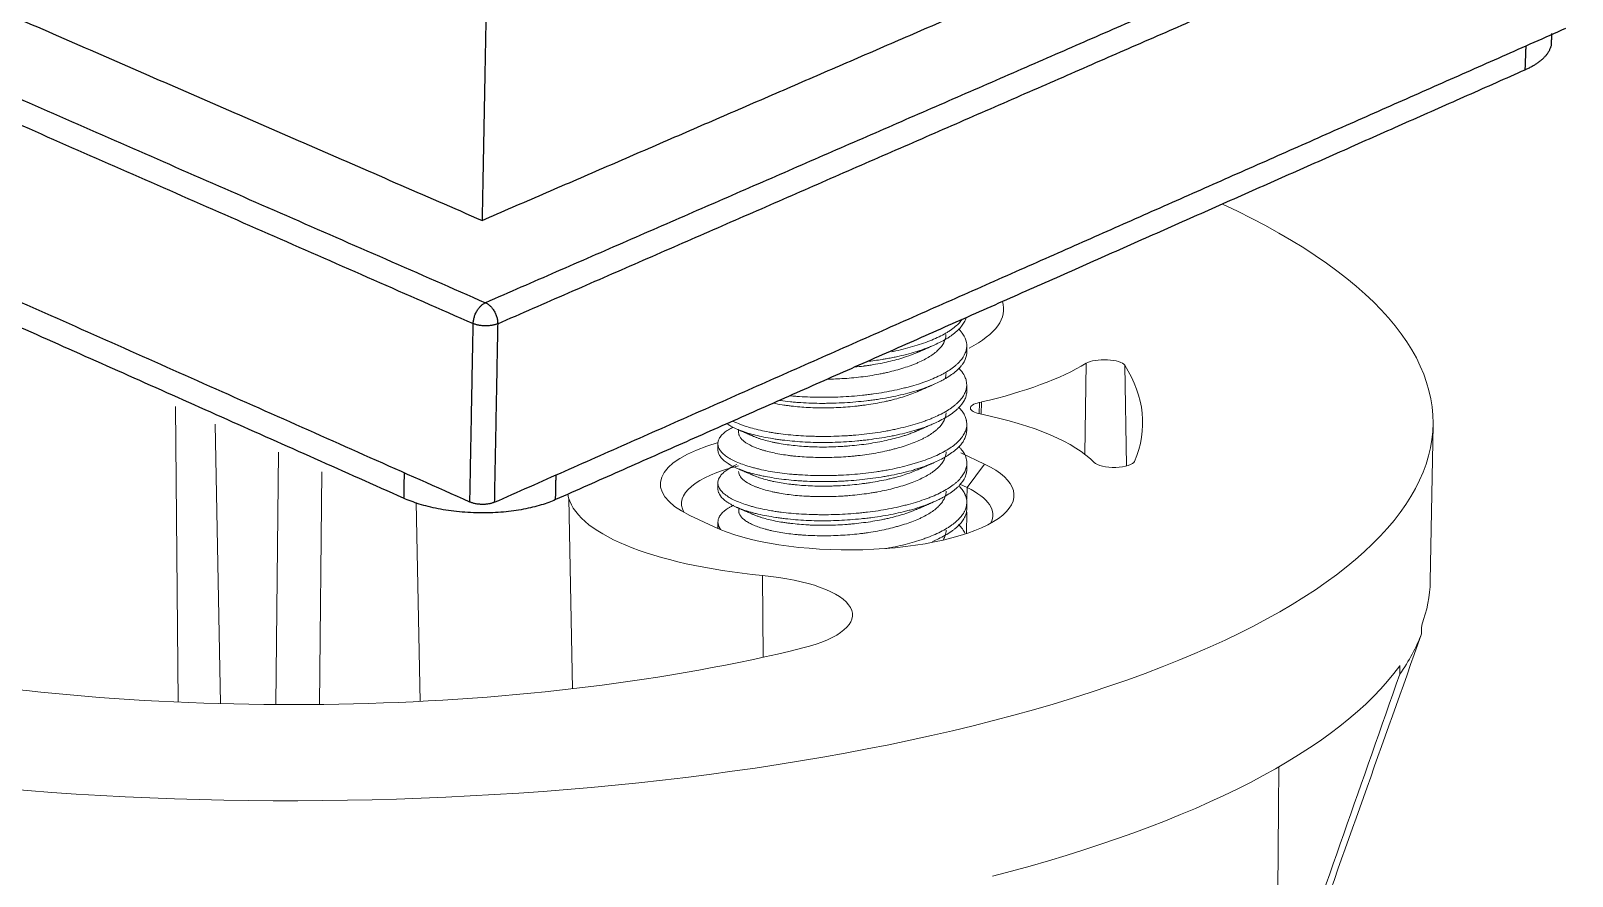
# Model space of a CAD drawing. Extents: x 10469 to 11055, y -15402 to -14985.
# Drawn here: x 10973.2 to 11010.36, y -15256.04 to -15235.66 of the extents above; entities that cross this region are included whole.
import ezdxf

# ---------------------------------------------------------------- set-up
doc = ezdxf.new("R2010")
doc.units = 0
doc.header["$MEASUREMENT"] = 0
doc.linetypes.add('HIDDEN2', pattern=[4.7625, 3.175, -1.5875])
doc.layers.get('0').update_dxf_attribs({"linetype": 'CONTINUOUS'})
doc.layers.add('1', color=4, linetype='HIDDEN2')

msp = doc.modelspace()

# ---------------------------------------------------------------- linework, layer by layer
at = {"lineweight": -3}
for points, weights, degree in [([(10985.16, -15182.681), (10984.61, -15212.004), (10984.079, -15240.236)], [610.096310461, 621.881229934, 633.666149407], 2), ([(10948.36, -15226.543), (10965.8, -15234.18), (10984.162, -15242.22)], [662.895511484, 646.269527274, 629.643543063], 2), ([(10952.698, -15226.58), (10968.036, -15233.255), (10984.079, -15240.236)], [662.81130101, 648.238725209, 633.666149407], 2), ([(10948.073, -15227.017), (10965.509, -15234.667), (10983.866, -15242.722)], [662.80028175, 646.174297539, 629.548313329], 2), ([(10984.079, -15240.236), (10995.458, -15235.312), (11006.481, -15230.541)], [633.666149407, 643.875642808, 654.085136209], 2), ([(11010.072, -15230.934), (10997.355, -15236.473), (10984.162, -15242.22)], [653.23157062, 641.437556842, 629.643543063], 2), ([(10983.785, -15247.025), (10965.482, -15238.883), (10948.095, -15231.148)], [631.375207032, 648.001191242, 664.627175452], 2), ([(10984.456, -15242.727), (10997.645, -15236.97), (11010.359, -15231.421)], [629.537447462, 641.33146124, 653.125475018], 2), ([(10982.189, -15246.933), (10965.837, -15239.644), (10950.219, -15232.683)], [633.812183911, 648.715954617, 663.619725324], 2), ([(10984.374, -15247.031), (10997.527, -15241.211), (11010.207, -15235.601)], [631.364341164, 643.158354943, 654.952368721], 2), ([(11009.862, -15235.728), (11009.858, -15235.822), (11009.855, -15235.916), (11009.852, -15236.009)], [656.290810142, 656.33194657, 656.373082999, 656.414219428], 3), ([(11009.24, -15236.029), (11009.23, -15236.32), (11009.219, -15236.61)], [654.875655111, 655.002920258, 655.130185405], 2), ([(10983.866, -15242.722), (10983.873, -15242.346), (10984.162, -15242.22)], [629.548313329, 445.045550229, 629.643543063], 2), ([(10984.162, -15242.22), (10984.463, -15242.352), (10984.456, -15242.727)], [629.643543063, 445.0378669, 629.537447462], 2), ([(10983.785, -15247.025), (10983.826, -15244.876), (10983.866, -15242.722)], [631.375207032, 630.461760181, 629.548313329], 2), ([(10984.456, -15242.727), (10984.166, -15242.853), (10983.866, -15242.722)], [629.537447462, 444.970529309, 629.548313329], 2), ([(10984.456, -15242.727), (10984.415, -15244.882), (10984.374, -15247.031)], [629.537447462, 630.450894313, 631.364341164], 2), ([(10982.2, -15246.32), (10982.195, -15246.627), (10982.189, -15246.933)], [633.550270956, 633.681227434, 633.812183911], 2), ([(10985.852, -15246.967), (10985.858, -15246.669), (10985.864, -15246.371)], [633.744272239, 633.617007092, 633.489741945], 2), ([(10985.852, -15246.967), (10984.054, -15247.764), (10982.189, -15246.933)], [633.744272239, 447.001942427, 633.812183911], 2), ([(10984.374, -15247.031), (10984.085, -15247.158), (10983.785, -15247.025)], [631.364341164, 446.262338235, 631.375207032], 2), ([(10983.995, -15247.273), (10983.995, -15247.277), (10983.995, -15247.281)], [586.135314424, 586.136750965, 586.138187507], 2)]:
    msp.add_rational_spline(points, weights, degree=degree, dxfattribs=at)
for points, weights in [([(11009.852, -15236.009), (11009.778, -15236.362), (11009.219, -15236.61)], [656.414219428, 622.013190559, 655.130185405]), ([(11009.219, -15236.61), (10997.73, -15241.702), (10985.852, -15246.967)], [655.130185405, 644.437228822, 633.744272239])]:
    msp.add_rational_spline(points, weights, degree=2)
at = {"layer": '1', "color": 7, "linetype": 'Continuous', "lineweight": 18}
for p, q in [((10995.763, -15243.402), (10995.763, -15243.257)), ((10995.764, -15244.346), (10995.764, -15244.201)), ((10996.067, -15244.624), (10996.118, -15244.613)), ((10977.645, -15245.146), (10977.774, -15251.884)), ((10995.764, -15245.289), (10995.764, -15245.145)), ((11006.936, -15248.936), (11007.004, -15245.161)), ((10989.765, -15245.62), (10989.765, -15245.766)), ((10990.264, -15245.284), (10990.264, -15245.347)), ((10995.619, -15245.837), (10996.19, -15246.108)), ((10995.765, -15246.233), (10995.765, -15246.088)), ((10989.765, -15246.564), (10989.765, -15246.709)), ((10995.773, -15246.676), (10995.595, -15246.592)), ((10982.494, -15247.036), (10982.585, -15251.829)), ((10995.766, -15247.177), (10995.766, -15247.032)), ((10989.662, -15247.616), (10989.091, -15247.345)), ((10990.266, -15247.171), (10990.266, -15247.235)), ((10989.766, -15247.507), (10989.766, -15247.653))]:
    msp.add_line(p, q, dxfattribs=at)
at = {"layer": '1', "color": 1, "linetype": 'Continuous', "lineweight": 13}
for p, q in [((10998.609, -15245.871), (10998.643, -15243.68)), ((10999.617, -15246.155), (10999.571, -15243.725)), ((10976.689, -15244.72), (10976.751, -15251.848)), ((10996.064, -15244.895), (10996.067, -15244.624)), ((10996.115, -15244.906), (10996.118, -15244.613)), ((10979.168, -15245.825), (10979.107, -15251.907)), ((10980.22, -15246.294), (10980.164, -15251.904)), ((10996.19, -15246.108), (10995.773, -15246.676)), ((10995.769, -15246.96), (10995.773, -15246.676)), ((10986.258, -15251.525), (10986.17, -15246.937)), ((10995.757, -15247.785), (10995.764, -15247.268)), ((10990.852, -15250.767), (10990.841, -15248.795))]:
    msp.add_line(p, q, dxfattribs=at)
at = {"layer": '1', "color": 7, "linetype": 'Continuous', "lineweight": 18}
for centre, major_axis, ratio, start_param, end_param in [((10979.504, -15245.123), (-27.5, -0.018), 0.330963, 0.934474, 3.758749), ((10991.404, -15242.374), (-5.25, -0.003), 0.330963, 2.56939, 3.245072), ((10991.404, -15242.374), (8.25, 0.005), 0.330963, 5.320345, 5.782702), ((10999.082, -15243.759), (-0.5, 0), 0.330963, 3.347218, 5.782702), ((10979.504, -15245.123), (-20.5, -0.013), 0.330963, 3.003267, 3.347218), ((10996.352, -15244.76), (-0.5, 0), 0.330963, 5.320345, 7.294878), ((10992.64, -15246.726), (-6.5, -0.004), 0.330963, 3.448109, 4.153285), ((10992.355, -15246.591), (3.977, 0.003), 0.330963, 2.277614, 3.749548), ((10992.355, -15247.063), (-3.468, -0.002), 0.330963, 5.358976, 6.461675), ((10992.926, -15246.862), (3.977, 0.003), 0.330963, 3.749548, 6.891141), ((10999.314, -15246.023), (-0.5, 0), 0.330963, 0.306517, 3.003267), ((10992.926, -15247.334), (-3.468, -0.002), 0.330963, 2.963022, 3.749548), ((10992.64, -15246.726), (-6.5, -0.004), 0.330963, 0.048925, 1.290027), ((10990.01, -15249.749), (3, 0.002), 0.330963, 5.356092, 7.573212), ((10979.507, -15248.898), (27.43, 0.018), 0.330963, 6.160454, 6.277071), ((10979.507, -15249.106), (-27.426, -0.018), 0.330963, 2.909713, 3.018588), ((10979.504, -15245.123), (20.5, 0.013), 0.330963, 4.212731, 5.356092), ((10979.507, -15248.898), (27.43, 0.018), 0.330963, 5.375056, 6.051031), ((10976.469, -14866.947), (-6.185, 845.228), 0.031919, 4.230195, 4.237281)]:
    msp.add_ellipse(centre, major_axis=major_axis, ratio=ratio, start_param=start_param, end_param=end_param, dxfattribs=at)
for points, knots in [([(10995.745, -15242.582), (10995.741, -15242.597), (10995.736, -15242.613), (10995.73, -15242.628), (10995.725, -15242.64), (10995.72, -15242.652), (10995.706, -15242.681), (10995.697, -15242.698), (10995.648, -15242.781), (10995.593, -15242.846), (10995.487, -15242.94), (10995.449, -15242.971), (10995.384, -15243.018), (10995.362, -15243.033), (10995.316, -15243.063), (10995.292, -15243.078), (10995.169, -15243.151), (10995.058, -15243.206), (10994.904, -15243.272), (10994.872, -15243.285), (10994.807, -15243.31), (10994.774, -15243.323), (10994.672, -15243.359), (10994.602, -15243.382), (10994.386, -15243.448), (10994.233, -15243.487), (10994.031, -15243.531), (10993.99, -15243.539), (10993.928, -15243.551), (10993.907, -15243.555), (10993.866, -15243.563), (10993.811, -15243.573), (10993.757, -15243.582), (10993.723, -15243.587), (10993.605, -15243.607), (10993.485, -15243.623), (10993.363, -15243.638)], [0.0500122, 0.0500122, 0.0500122, 0.0500122, 0.0694016, 0.0694016, 0.0694016, 0.0845384, 0.0845384, 0.1060604, 0.1060604, 0.1921486, 0.1921486, 0.2351927, 0.2351927, 0.2567147, 0.2567147, 0.2782368, 0.2782368, 0.3643249, 0.3643249, 0.385847, 0.385847, 0.407369, 0.407369, 0.4504131, 0.4504131, 0.5365013, 0.5365013, 0.5580233, 0.5580233, 0.5687843, 0.5687843, 0.5795453, 0.5966484, 0.5966484, 0.5966484, 0.6565791, 0.6565791, 0.6565791, 0.6565791]), ([(10993.957, -15243.4), (10993.968, -15243.398), (10993.979, -15243.396), (10994.071, -15243.377), (10994.231, -15243.34), (10994.382, -15243.3), (10994.53, -15243.257), (10994.602, -15243.235), (10994.811, -15243.165), (10994.938, -15243.115), (10995.111, -15243.034), (10995.166, -15243.006), (10995.243, -15242.963), (10995.268, -15242.949), (10995.316, -15242.919), (10995.34, -15242.904), (10995.452, -15242.828), (10995.527, -15242.765), (10995.613, -15242.673), (10995.635, -15242.645), (10995.656, -15242.616)], [0.4547819, 0.4547819, 0.4547819, 0.4547819, 0.4619758, 0.4619758, 0.5166086, 0.5712415, 0.5712415, 0.6258744, 0.6258744, 0.7351401, 0.7351401, 0.789773, 0.789773, 0.8170894, 0.8170894, 0.8444059, 0.8444059, 0.9536716, 0.9536716, 1, 1, 1, 1]), ([(10991.503, -15244.462), (10991.526, -15244.465), (10991.549, -15244.467), (10991.573, -15244.469), (10991.605, -15244.472), (10991.638, -15244.474), (10991.838, -15244.489), (10992.009, -15244.496), (10992.229, -15244.499), (10992.273, -15244.499), (10992.362, -15244.499), (10992.407, -15244.498), (10992.542, -15244.496), (10992.631, -15244.494), (10992.899, -15244.482), (10993.077, -15244.469), (10993.298, -15244.446), (10993.343, -15244.441), (10993.409, -15244.433), (10993.431, -15244.43), (10993.475, -15244.424), (10993.584, -15244.409), (10993.691, -15244.393), (10993.943, -15244.349), (10994.105, -15244.314), (10994.28, -15244.27), (10994.3, -15244.265), (10994.338, -15244.255), (10994.358, -15244.25), (10994.415, -15244.234), (10994.452, -15244.224), (10994.562, -15244.191), (10994.633, -15244.169), (10994.837, -15244.099), (10994.963, -15244.048), (10995.092, -15243.987), (10995.106, -15243.98), (10995.134, -15243.966), (10995.175, -15243.945), (10995.215, -15243.923), (10995.29, -15243.88), (10995.384, -15243.821), (10995.465, -15243.759), (10995.519, -15243.711), (10995.546, -15243.687), (10995.57, -15243.663), (10995.585, -15243.646), (10995.593, -15243.638), (10995.659, -15243.564), (10995.701, -15243.497), (10995.742, -15243.396), (10995.752, -15243.363), (10995.76, -15243.312), (10995.762, -15243.295), (10995.763, -15243.269), (10995.763, -15243.261), (10995.763, -15243.243), (10995.763, -15243.235), (10995.757, -15243.158), (10995.736, -15243.091), (10995.681, -15242.991), (10995.659, -15242.958), (10995.626, -15242.916), (10995.62, -15242.908), (10995.605, -15242.891), (10995.598, -15242.883), (10995.581, -15242.865), (10995.572, -15242.855), (10995.562, -15242.845)], [0.2864081, 0.2864081, 0.2864081, 0.2864081, 0.2940832, 0.2940832, 0.2940832, 0.3047414, 0.3047414, 0.3586207, 0.3586207, 0.3720906, 0.3720906, 0.3855604, 0.3855604, 0.4125, 0.4125, 0.4663794, 0.4663794, 0.4798492, 0.4798492, 0.4865841, 0.4865841, 0.493319, 0.5202587, 0.5202587, 0.574138, 0.574138, 0.5808729, 0.5808729, 0.5876078, 0.5876078, 0.6010776, 0.6010776, 0.6280173, 0.6280173, 0.6818966, 0.6818966, 0.6886315, 0.6886315, 0.6953664, 0.7088362, 0.7088362, 0.7357759, 0.7627156, 0.7627156, 0.7761854, 0.7829203, 0.7829203, 0.7896552, 0.7896552, 0.8435345, 0.8435345, 0.8704742, 0.8704742, 0.883944, 0.883944, 0.8906789, 0.8906789, 0.8974138, 0.8974138, 0.9512931, 0.9512931, 0.9782328, 0.9782328, 0.9849677, 0.9849677, 0.9917026, 0.9917026, 1, 1, 1, 1]), ([(10992.405, -15244.062), (10992.454, -15244.062), (10992.502, -15244.061), (10992.551, -15244.059), (10992.619, -15244.057), (10992.687, -15244.054), (10992.831, -15244.046), (10992.907, -15244.041), (10993.136, -15244.02), (10993.285, -15244.002), (10993.503, -15243.968), (10993.575, -15243.956), (10993.682, -15243.935), (10993.717, -15243.928), (10993.787, -15243.913), (10993.822, -15243.906), (10993.994, -15243.866), (10994.123, -15243.83), (10994.306, -15243.772), (10994.38, -15243.747), (10994.45, -15243.72), (10994.478, -15243.709), (10994.492, -15243.704), (10994.534, -15243.687), (10994.56, -15243.676), (10994.69, -15243.619), (10994.783, -15243.571), (10994.906, -15243.494), (10994.945, -15243.468), (10994.989, -15243.434), (10994.997, -15243.427), (10995.014, -15243.413), (10995.039, -15243.393), (10995.062, -15243.372), (10995.134, -15243.302), (10995.178, -15243.245), (10995.217, -15243.171), (10995.224, -15243.157), (10995.236, -15243.127), (10995.242, -15243.112), (10995.255, -15243.068), (10995.26, -15243.038), (10995.263, -15243.002), (10995.263, -15242.995), (10995.263, -15242.988)], [0.3534636, 0.3534636, 0.3534636, 0.3534636, 0.3757391, 0.3757391, 0.3757391, 0.4066629, 0.4066629, 0.4410791, 0.4410791, 0.5099117, 0.5099117, 0.544328, 0.544328, 0.5615362, 0.5615362, 0.5787443, 0.5787443, 0.6475769, 0.6475769, 0.6819932, 0.6905973, 0.6905973, 0.6992013, 0.6992013, 0.7164095, 0.7164095, 0.7852421, 0.7852421, 0.8196584, 0.8196584, 0.8282624, 0.8282624, 0.8368665, 0.8540747, 0.8540747, 0.9229073, 0.9229073, 0.9401154, 0.9401154, 0.9573235, 0.9573235, 0.9917398, 0.9917398, 1, 1, 1, 1]), ([(10995.763, -15243.405), (10995.763, -15243.416), (10995.763, -15243.427), (10995.756, -15243.506), (10995.735, -15243.574), (10995.689, -15243.658), (10995.673, -15243.683), (10995.656, -15243.707), (10995.643, -15243.724), (10995.637, -15243.732), (10995.604, -15243.773), (10995.573, -15243.806), (10995.472, -15243.901), (10995.39, -15243.962), (10995.269, -15244.036), (10995.244, -15244.05), (10995.193, -15244.079), (10995.166, -15244.094), (10995.083, -15244.136), (10995.025, -15244.163), (10994.844, -15244.243), (10994.711, -15244.292), (10994.532, -15244.348), (10994.495, -15244.359), (10994.421, -15244.38), (10994.383, -15244.391), (10994.268, -15244.421), (10994.19, -15244.44), (10993.951, -15244.492), (10993.785, -15244.523), (10993.569, -15244.555), (10993.526, -15244.561), (10993.438, -15244.573), (10993.394, -15244.578), (10993.263, -15244.594), (10993.086, -15244.612), (10992.819, -15244.631), (10992.64, -15244.639), (10992.505, -15244.643), (10992.46, -15244.644), (10992.37, -15244.645), (10992.326, -15244.646), (10992.194, -15244.645), (10992.106, -15244.644), (10991.934, -15244.638), (10991.848, -15244.634), (10991.722, -15244.625), (10991.68, -15244.622), (10991.596, -15244.615), (10991.555, -15244.612), (10991.429, -15244.599), (10991.348, -15244.59), (10991.268, -15244.579), (10991.261, -15244.578), (10991.253, -15244.577), (10991.246, -15244.576)], [0, 0, 0, 0, 0.0091242, 0.0091242, 0.0661497, 0.0661497, 0.0804061, 0.0875343, 0.0875343, 0.0946625, 0.0946625, 0.1231752, 0.1231752, 0.1802008, 0.1802008, 0.1944572, 0.1944572, 0.2087136, 0.2087136, 0.2372263, 0.2372263, 0.2942519, 0.2942519, 0.3085083, 0.3085083, 0.3227647, 0.3227647, 0.3512774, 0.3512774, 0.408303, 0.408303, 0.4225594, 0.4225594, 0.4368158, 0.4368158, 0.4653285, 0.4938413, 0.5223541, 0.5223541, 0.5366105, 0.5366105, 0.5508669, 0.5508669, 0.5793796, 0.5793796, 0.6078924, 0.6078924, 0.6221488, 0.6221488, 0.6364052, 0.6364052, 0.6656904, 0.6656904, 0.6656904, 0.6684624, 0.6684624, 0.6684624, 0.6684624]), ([(10994.54, -15243.432), (10994.468, -15243.462), (10994.391, -15243.491), (10994.28, -15243.529), (10994.25, -15243.539), (10994.188, -15243.558), (10994.156, -15243.568), (10994.061, -15243.595), (10993.996, -15243.612), (10993.796, -15243.66), (10993.657, -15243.688), (10993.475, -15243.718), (10993.438, -15243.724), (10993.365, -15243.735), (10993.328, -15243.74), (10993.288, -15243.745), (10993.285, -15243.746), (10993.282, -15243.746), (10993.208, -15243.756), (10993.134, -15243.765), (10993.06, -15243.772)], [0, 0, 0, 0, 0.0795881, 0.0795881, 0.1088484, 0.1088484, 0.1381087, 0.1381087, 0.1966293, 0.1966293, 0.3136705, 0.3136705, 0.3429308, 0.3429308, 0.3721911, 0.3721911, 0.3747383, 0.3747383, 0.3747383, 0.43281, 0.43281, 0.43281, 0.43281]), ([(10990.125, -15245.073), (10990.166, -15245.094), (10990.211, -15245.114), (10990.284, -15245.144), (10990.31, -15245.154), (10990.349, -15245.169), (10990.363, -15245.174), (10990.39, -15245.183), (10990.404, -15245.188), (10990.53, -15245.23), (10990.654, -15245.265), (10990.855, -15245.31), (10990.925, -15245.324), (10991.016, -15245.341), (10991.034, -15245.344), (10991.071, -15245.35), (10991.09, -15245.353), (10991.146, -15245.362), (10991.185, -15245.368), (10991.377, -15245.395), (10991.538, -15245.411), (10991.788, -15245.428), (10991.874, -15245.433), (10991.982, -15245.437), (10992.004, -15245.438), (10992.048, -15245.439), (10992.114, -15245.441), (10992.18, -15245.442), (10992.4, -15245.444), (10992.577, -15245.44), (10992.801, -15245.43), (10992.868, -15245.426), (10992.936, -15245.422), (10992.981, -15245.419), (10993.003, -15245.417), (10993.116, -15245.408), (10993.205, -15245.4), (10993.469, -15245.371), (10993.641, -15245.346), (10993.851, -15245.308), (10993.893, -15245.3), (10993.976, -15245.284), (10994.017, -15245.275), (10994.139, -15245.249), (10994.218, -15245.23), (10994.371, -15245.191), (10994.446, -15245.17), (10994.591, -15245.126), (10994.661, -15245.104), (10994.763, -15245.068), (10994.796, -15245.056), (10994.862, -15245.031), (10994.894, -15245.018), (10994.987, -15244.98), (10995.046, -15244.953), (10995.214, -15244.871), (10995.313, -15244.813), (10995.421, -15244.736), (10995.441, -15244.72), (10995.481, -15244.689), (10995.5, -15244.673), (10995.553, -15244.625), (10995.616, -15244.56), (10995.665, -15244.494), (10995.705, -15244.427), (10995.722, -15244.394), (10995.76, -15244.291), (10995.768, -15244.224), (10995.758, -15244.123), (10995.75, -15244.089), (10995.733, -15244.038), (10995.726, -15244.021), (10995.711, -15243.987), (10995.702, -15243.97), (10995.663, -15243.904), (10995.626, -15243.856), (10995.581, -15243.808)], [0.2491082, 0.2491082, 0.2491082, 0.2491082, 0.2710131, 0.2710131, 0.282238, 0.282238, 0.2878504, 0.2878504, 0.2934628, 0.2934628, 0.3383623, 0.3383623, 0.360812, 0.360812, 0.3664244, 0.3664244, 0.3720368, 0.3720368, 0.3832617, 0.3832617, 0.4281611, 0.4281611, 0.4506108, 0.4506108, 0.4562233, 0.4562233, 0.4618357, 0.4730606, 0.4730606, 0.51796, 0.51796, 0.5291848, 0.5347973, 0.5347973, 0.5404097, 0.5404097, 0.5628594, 0.5628594, 0.6077588, 0.6077588, 0.6189837, 0.6189837, 0.6302086, 0.6302086, 0.6526583, 0.6526583, 0.675108, 0.675108, 0.6975577, 0.6975577, 0.7087826, 0.7087826, 0.7200074, 0.7200074, 0.7424571, 0.7424571, 0.7873566, 0.7873566, 0.7985814, 0.7985814, 0.8098063, 0.8098063, 0.832256, 0.8547057, 0.8547057, 0.8771554, 0.8771554, 0.9220548, 0.9220548, 0.9445046, 0.9445046, 0.9557294, 0.9557294, 0.9669543, 0.9669543, 1, 1, 1, 1]), ([(10995.244, -15244.05), (10995.245, -15244.048), (10995.245, -15244.047), (10995.257, -15244.007), (10995.264, -15243.968), (10995.264, -15243.929)], [0.96032593, 0.96032593, 0.96032593, 0.96032593, 0.96196647, 0.96196647, 1, 1, 1, 1]), ([(10995.764, -15244.352), (10995.764, -15244.356), (10995.764, -15244.36), (10995.763, -15244.381), (10995.76, -15244.407), (10995.755, -15244.432), (10995.752, -15244.45), (10995.75, -15244.458), (10995.738, -15244.501), (10995.724, -15244.535), (10995.673, -15244.636), (10995.623, -15244.701), (10995.541, -15244.781), (10995.523, -15244.796), (10995.496, -15244.82), (10995.487, -15244.828), (10995.467, -15244.844), (10995.418, -15244.883), (10995.364, -15244.921), (10995.223, -15245.009), (10995.116, -15245.066), (10994.981, -15245.127), (10994.966, -15245.133), (10994.935, -15245.146), (10994.919, -15245.153), (10994.872, -15245.173), (10994.84, -15245.185), (10994.741, -15245.223), (10994.673, -15245.247), (10994.532, -15245.292), (10994.459, -15245.314), (10994.309, -15245.355), (10994.231, -15245.374), (10994.132, -15245.396), (10994.111, -15245.401), (10994.071, -15245.41), (10994.01, -15245.423), (10993.948, -15245.435), (10993.824, -15245.458), (10993.656, -15245.487), (10993.484, -15245.511), (10993.353, -15245.527), (10993.286, -15245.534), (10993.22, -15245.541), (10993.175, -15245.546), (10993.153, -15245.548), (10993.041, -15245.558), (10992.862, -15245.572), (10992.594, -15245.585), (10992.417, -15245.589), (10992.284, -15245.589), (10992.239, -15245.589), (10992.151, -15245.588), (10992.107, -15245.587), (10991.888, -15245.581), (10991.719, -15245.57), (10991.474, -15245.548), (10991.394, -15245.539), (10991.276, -15245.524), (10991.237, -15245.519), (10991.16, -15245.508), (10991.122, -15245.502), (10990.936, -15245.472), (10990.798, -15245.444), (10990.606, -15245.396), (10990.545, -15245.379), (10990.457, -15245.353), (10990.428, -15245.343), (10990.373, -15245.325), (10990.346, -15245.315), (10990.216, -15245.266), (10990.126, -15245.224), (10990.042, -15245.174), (10990.035, -15245.17), (10990.028, -15245.165), (10990.012, -15245.156), (10989.997, -15245.146), (10989.983, -15245.136)], [0, 0, 0, 0, 0.0031934, 0.0031934, 0.0174498, 0.024578, 0.024578, 0.0317061, 0.0317061, 0.0602189, 0.0602189, 0.1172445, 0.1172445, 0.1315008, 0.1315008, 0.138629, 0.138629, 0.1457572, 0.17427, 0.17427, 0.2312955, 0.2312955, 0.2384237, 0.2384237, 0.2455519, 0.2455519, 0.2598083, 0.2598083, 0.2883211, 0.2883211, 0.3168338, 0.3168338, 0.3453466, 0.3453466, 0.3524748, 0.3524748, 0.359603, 0.3738594, 0.3738594, 0.4023721, 0.4308849, 0.4308849, 0.4451413, 0.4522695, 0.4522695, 0.4593977, 0.4593977, 0.4879104, 0.5164232, 0.544936, 0.544936, 0.5591924, 0.5591924, 0.5734488, 0.5734488, 0.6304743, 0.6304743, 0.6589871, 0.6589871, 0.6732434, 0.6732434, 0.6874998, 0.6874998, 0.7445254, 0.7445254, 0.7730381, 0.7730381, 0.7872945, 0.7872945, 0.8015509, 0.8015509, 0.8585764, 0.8585764, 0.8641081, 0.8641081, 0.8641081, 0.8762083, 0.8762083, 0.8762083, 0.8762083]), ([(10994.567, -15244.364), (10994.551, -15244.371), (10994.535, -15244.378), (10994.411, -15244.429), (10994.294, -15244.47), (10994.107, -15244.526), (10994.043, -15244.544), (10993.943, -15244.569), (10993.909, -15244.577), (10993.841, -15244.592), (10993.807, -15244.6), (10993.634, -15244.636), (10993.491, -15244.661), (10993.307, -15244.687), (10993.27, -15244.692), (10993.196, -15244.701), (10993.158, -15244.705), (10993.045, -15244.718), (10992.97, -15244.725), (10992.744, -15244.743), (10992.593, -15244.751), (10992.405, -15244.754), (10992.368, -15244.755), (10992.293, -15244.755), (10992.255, -15244.755), (10992.144, -15244.753), (10992.071, -15244.751), (10991.856, -15244.742), (10991.717, -15244.731), (10991.567, -15244.714), (10991.55, -15244.712), (10991.517, -15244.708), (10991.5, -15244.706), (10991.451, -15244.7), (10991.419, -15244.696), (10991.363, -15244.688), (10991.339, -15244.684), (10991.315, -15244.68), (10991.24, -15244.668), (10991.169, -15244.655), (10991.101, -15244.641)], [0, 0, 0, 0, 0.0150317, 0.0150317, 0.1139241, 0.1139241, 0.1633703, 0.1633703, 0.1880934, 0.1880934, 0.2128165, 0.2128165, 0.3117089, 0.3117089, 0.336432, 0.336432, 0.3611551, 0.3611551, 0.4106013, 0.4106013, 0.5094937, 0.5094937, 0.5342168, 0.5342168, 0.5589399, 0.5589399, 0.6083861, 0.6083861, 0.7072785, 0.7072785, 0.7196401, 0.7196401, 0.7320016, 0.7320016, 0.7567248, 0.7567248, 0.7757462, 0.7757462, 0.7757462, 0.8358387, 0.8358387, 0.8358387, 0.8358387]), ([(10990.128, -15245.222), (10990.12, -15245.226), (10990.069, -15245.252), (10990.024, -15245.279), (10989.922, -15245.347), (10989.869, -15245.394), (10989.826, -15245.449), (10989.822, -15245.455), (10989.814, -15245.468), (10989.81, -15245.474), (10989.798, -15245.493), (10989.792, -15245.505), (10989.776, -15245.543), (10989.769, -15245.568), (10989.761, -15245.644), (10989.771, -15245.694), (10989.804, -15245.757), (10989.811, -15245.77), (10989.829, -15245.794), (10989.838, -15245.807), (10989.87, -15245.843), (10989.92, -15245.891), (10989.984, -15245.936), (10990.039, -15245.97), (10990.058, -15245.981), (10990.098, -15246.003), (10990.119, -15246.013), (10990.184, -15246.046), (10990.231, -15246.066), (10990.332, -15246.106), (10990.385, -15246.125), (10990.498, -15246.162), (10990.557, -15246.18), (10990.651, -15246.206), (10990.683, -15246.214), (10990.749, -15246.23), (10990.783, -15246.238), (10990.954, -15246.275), (10991.1, -15246.301), (10991.331, -15246.332), (10991.411, -15246.341), (10991.533, -15246.353), (10991.574, -15246.356), (10991.657, -15246.363), (10991.699, -15246.366), (10991.911, -15246.379), (10992.083, -15246.385), (10992.347, -15246.386), (10992.436, -15246.386), (10992.571, -15246.383), (10992.616, -15246.381), (10992.706, -15246.378), (10992.751, -15246.376), (10992.975, -15246.364), (10993.153, -15246.35), (10993.416, -15246.32), (10993.503, -15246.308), (10993.634, -15246.289), (10993.677, -15246.282), (10993.762, -15246.268), (10993.804, -15246.26), (10994.013, -15246.222), (10994.173, -15246.186), (10994.364, -15246.136), (10994.402, -15246.126), (10994.476, -15246.104), (10994.513, -15246.094), (10994.622, -15246.06), (10994.692, -15246.037), (10994.892, -15245.965), (10995.014, -15245.914), (10995.153, -15245.844), (10995.18, -15245.83), (10995.219, -15245.809), (10995.232, -15245.801), (10995.257, -15245.787), (10995.32, -15245.75), (10995.376, -15245.713), (10995.501, -15245.621), (10995.57, -15245.557), (10995.631, -15245.482), (10995.638, -15245.474), (10995.65, -15245.457), (10995.656, -15245.449), (10995.674, -15245.424), (10995.685, -15245.407), (10995.714, -15245.356), (10995.729, -15245.323), (10995.763, -15245.222), (10995.77, -15245.154), (10995.759, -15245.077), (10995.758, -15245.069), (10995.754, -15245.052), (10995.749, -15245.026), (10995.741, -15245.001), (10995.722, -15244.95), (10995.688, -15244.883), (10995.64, -15244.817), (10995.599, -15244.77), (10995.585, -15244.755), (10995.571, -15244.74)], [0.014446, 0.014446, 0.014446, 0.014446, 0.0188913, 0.0409605, 0.0409605, 0.0850989, 0.0850989, 0.0906162, 0.0906162, 0.0961335, 0.0961335, 0.1071681, 0.1071681, 0.1292374, 0.1292374, 0.1733758, 0.1733758, 0.1844104, 0.1844104, 0.195445, 0.195445, 0.2175142, 0.2395834, 0.2395834, 0.250618, 0.250618, 0.2616526, 0.2616526, 0.2837218, 0.2837218, 0.305791, 0.305791, 0.3278602, 0.3278602, 0.3388949, 0.3388949, 0.3499295, 0.3499295, 0.3940679, 0.3940679, 0.4161371, 0.4161371, 0.4271717, 0.4271717, 0.4382063, 0.4382063, 0.4823447, 0.4823447, 0.5044139, 0.5044139, 0.5154485, 0.5154485, 0.5264831, 0.5264831, 0.5706216, 0.5706216, 0.5926908, 0.5926908, 0.6037254, 0.6037254, 0.61476, 0.61476, 0.6588984, 0.6588984, 0.669933, 0.669933, 0.6809676, 0.6809676, 0.7030368, 0.7030368, 0.7471752, 0.7471752, 0.7582098, 0.7582098, 0.7637271, 0.7637271, 0.7692444, 0.7913137, 0.7913137, 0.8354521, 0.8354521, 0.8409694, 0.8409694, 0.8464867, 0.8464867, 0.8575213, 0.8575213, 0.8795905, 0.8795905, 0.9237289, 0.9237289, 0.9292462, 0.9292462, 0.9347635, 0.9457981, 0.9457981, 0.9678673, 0.9899365, 0.9899365, 1, 1, 1, 1]), ([(10990.264, -15245.347), (10990.264, -15245.35), (10990.265, -15245.352), (10990.265, -15245.365), (10990.266, -15245.375), (10990.271, -15245.396), (10990.274, -15245.406), (10990.285, -15245.437), (10990.308, -15245.478), (10990.343, -15245.517), (10990.375, -15245.546), (10990.392, -15245.561), (10990.411, -15245.575), (10990.425, -15245.585), (10990.432, -15245.589), (10990.495, -15245.632), (10990.563, -15245.667), (10990.683, -15245.716), (10990.726, -15245.733), (10990.795, -15245.756), (10990.818, -15245.764), (10990.855, -15245.775), (10990.868, -15245.778), (10990.893, -15245.786), (10990.905, -15245.789), (10991.021, -15245.821), (10991.133, -15245.846), (10991.314, -15245.878), (10991.376, -15245.888), (10991.473, -15245.901), (10991.506, -15245.906), (10991.573, -15245.913), (10991.607, -15245.917), (10991.776, -15245.933), (10991.917, -15245.942), (10992.135, -15245.949), (10992.209, -15245.95), (10992.359, -15245.951), (10992.435, -15245.95), (10992.661, -15245.944), (10992.812, -15245.936), (10993.002, -15245.92), (10993.039, -15245.916), (10993.115, -15245.908), (10993.153, -15245.904), (10993.266, -15245.891), (10993.34, -15245.881), (10993.559, -15245.847), (10993.701, -15245.821), (10993.873, -15245.781), (10993.908, -15245.773), (10993.975, -15245.756), (10994.008, -15245.748), (10994.106, -15245.721), (10994.17, -15245.703), (10994.353, -15245.645), (10994.468, -15245.604), (10994.586, -15245.553), (10994.599, -15245.547), (10994.625, -15245.535), (10994.663, -15245.518), (10994.7, -15245.5), (10994.771, -15245.464), (10994.859, -15245.414), (10994.936, -15245.362), (10994.989, -15245.322), (10995.015, -15245.301), (10995.039, -15245.28), (10995.055, -15245.267), (10995.062, -15245.26), (10995.129, -15245.196), (10995.174, -15245.139), (10995.223, -15245.052), (10995.236, -15245.022), (10995.25, -15244.978), (10995.253, -15244.963), (10995.259, -15244.934), (10995.262, -15244.919), (10995.264, -15244.895), (10995.264, -15244.885), (10995.264, -15244.876)], [0, 0, 0, 0, 0.003253, 0.003253, 0.017774, 0.017774, 0.032296, 0.032296, 0.061338, 0.090381, 0.090381, 0.104903, 0.112163, 0.112163, 0.119424, 0.119424, 0.177509, 0.177509, 0.206552, 0.206552, 0.221074, 0.221074, 0.228334, 0.228334, 0.235595, 0.235595, 0.29368, 0.29368, 0.322723, 0.322723, 0.337245, 0.337245, 0.351766, 0.351766, 0.409851, 0.409851, 0.438894, 0.438894, 0.467937, 0.467937, 0.526022, 0.526022, 0.540544, 0.540544, 0.555065, 0.555065, 0.584108, 0.584108, 0.642193, 0.642193, 0.656715, 0.656715, 0.671236, 0.671236, 0.700279, 0.700279, 0.758364, 0.758364, 0.765625, 0.765625, 0.772886, 0.787407, 0.787407, 0.81645, 0.845493, 0.845493, 0.860014, 0.867275, 0.867275, 0.874535, 0.874535, 0.932621, 0.932621, 0.961664, 0.961664, 0.976185, 0.976185, 0.990706, 0.990706, 1, 1, 1, 1]), ([(10995.764, -15245.294), (10995.764, -15245.362), (10995.748, -15245.429), (10995.708, -15245.512), (10995.699, -15245.529), (10995.679, -15245.562), (10995.668, -15245.579), (10995.632, -15245.629), (10995.604, -15245.661), (10995.51, -15245.757), (10995.433, -15245.819), (10995.318, -15245.894), (10995.294, -15245.909), (10995.244, -15245.938), (10995.219, -15245.953), (10995.14, -15245.996), (10995.028, -15246.051), (10994.844, -15246.13), (10994.709, -15246.178), (10994.621, -15246.207), (10994.603, -15246.213), (10994.567, -15246.225), (10994.513, -15246.241), (10994.458, -15246.258), (10994.346, -15246.289), (10994.193, -15246.328), (10994.032, -15246.362), (10993.909, -15246.386), (10993.846, -15246.398), (10993.783, -15246.409), (10993.74, -15246.416), (10993.719, -15246.419), (10993.526, -15246.45), (10993.352, -15246.472), (10993.087, -15246.498), (10992.998, -15246.506), (10992.864, -15246.515), (10992.819, -15246.517), (10992.751, -15246.521), (10992.728, -15246.522), (10992.683, -15246.524), (10992.571, -15246.529), (10992.459, -15246.532), (10992.283, -15246.533), (10992.195, -15246.533), (10992.021, -15246.529), (10991.934, -15246.525), (10991.827, -15246.519), (10991.806, -15246.518), (10991.763, -15246.515), (10991.742, -15246.514), (10991.679, -15246.509), (10991.637, -15246.506), (10991.43, -15246.488), (10991.273, -15246.469), (10991.049, -15246.434), (10990.976, -15246.421), (10990.887, -15246.404), (10990.87, -15246.401), (10990.835, -15246.393), (10990.783, -15246.383), (10990.734, -15246.371), (10990.571, -15246.332), (10990.453, -15246.297), (10990.321, -15246.249), (10990.295, -15246.239), (10990.258, -15246.224), (10990.245, -15246.219), (10990.221, -15246.209), (10990.209, -15246.203), (10990.151, -15246.177), (10990.108, -15246.155), (10989.99, -15246.088), (10989.927, -15246.042), (10989.866, -15245.981), (10989.854, -15245.969), (10989.834, -15245.944), (10989.824, -15245.932), (10989.8, -15245.895), (10989.787, -15245.87), (10989.769, -15245.818), (10989.764, -15245.79), (10989.765, -15245.763)], [0, 0, 0, 0, 0.056113, 0.056113, 0.070369, 0.070369, 0.084626, 0.084626, 0.113139, 0.113139, 0.170164, 0.170164, 0.184421, 0.184421, 0.198677, 0.198677, 0.22719, 0.255703, 0.284215, 0.284215, 0.291343, 0.291343, 0.298472, 0.312728, 0.312728, 0.341241, 0.369754, 0.369754, 0.38401, 0.391138, 0.391138, 0.398266, 0.398266, 0.455292, 0.455292, 0.483805, 0.483805, 0.498061, 0.498061, 0.505189, 0.505189, 0.512317, 0.54083, 0.54083, 0.569343, 0.569343, 0.597856, 0.597856, 0.604984, 0.604984, 0.612112, 0.612112, 0.626369, 0.626369, 0.683394, 0.683394, 0.711907, 0.711907, 0.719035, 0.719035, 0.726163, 0.74042, 0.74042, 0.797445, 0.797445, 0.811702, 0.811702, 0.81883, 0.81883, 0.825958, 0.825958, 0.854471, 0.854471, 0.911496, 0.911496, 0.925753, 0.925753, 0.940009, 0.940009, 0.968522, 0.968522, 1, 1, 1, 1]), ([(10994.494, -15245.338), (10994.461, -15245.352), (10994.427, -15245.365), (10994.363, -15245.388), (10994.333, -15245.399), (10994.273, -15245.419), (10994.243, -15245.429), (10994.15, -15245.458), (10994.087, -15245.476), (10993.957, -15245.509), (10993.89, -15245.525), (10993.753, -15245.555), (10993.683, -15245.569), (10993.468, -15245.608), (10993.322, -15245.63), (10993.099, -15245.656), (10993.024, -15245.664), (10992.911, -15245.673), (10992.873, -15245.676), (10992.797, -15245.682), (10992.758, -15245.684), (10992.568, -15245.695), (10992.419, -15245.699), (10992.197, -15245.698), (10992.124, -15245.697), (10992.015, -15245.692), (10991.978, -15245.691), (10991.906, -15245.687), (10991.871, -15245.685), (10991.695, -15245.672), (10991.561, -15245.659), (10991.369, -15245.633), (10991.307, -15245.623), (10991.231, -15245.61), (10991.216, -15245.607), (10991.186, -15245.601), (10991.142, -15245.593), (10991.1, -15245.584), (10990.961, -15245.554), (10990.859, -15245.526), (10990.746, -15245.488), (10990.712, -15245.476), (10990.681, -15245.464), (10990.66, -15245.456), (10990.65, -15245.452), (10990.638, -15245.447), (10990.636, -15245.446), (10990.635, -15245.445)], [0, 0, 0, 0, 0.030945, 0.030945, 0.056393, 0.056393, 0.08184, 0.08184, 0.132736, 0.132736, 0.183632, 0.183632, 0.234528, 0.234528, 0.336319, 0.336319, 0.387215, 0.387215, 0.412663, 0.412663, 0.438111, 0.438111, 0.539902, 0.539902, 0.590798, 0.590798, 0.616246, 0.616246, 0.641694, 0.641694, 0.743485, 0.743485, 0.794381, 0.794381, 0.807105, 0.807105, 0.819829, 0.845277, 0.845277, 0.947069, 0.947069, 0.972516, 0.98524, 0.98524, 0.997964, 0.997964, 1, 1, 1, 1]), ([(10990.218, -15246.123), (10990.123, -15246.165), (10990.043, -15246.208), (10989.96, -15246.266), (10989.945, -15246.277), (10989.915, -15246.301), (10989.901, -15246.313), (10989.863, -15246.348), (10989.842, -15246.373), (10989.789, -15246.446), (10989.769, -15246.496), (10989.765, -15246.56), (10989.765, -15246.573), (10989.767, -15246.598), (10989.77, -15246.611), (10989.779, -15246.649), (10989.789, -15246.674), (10989.832, -15246.748), (10989.876, -15246.796), (10989.951, -15246.855), (10989.967, -15246.867), (10990.001, -15246.889), (10990.018, -15246.901), (10990.074, -15246.934), (10990.156, -15246.977), (10990.251, -15247.018), (10990.353, -15247.057), (10990.408, -15247.077), (10990.48, -15247.1), (10990.495, -15247.104), (10990.525, -15247.113), (10990.57, -15247.127), (10990.616, -15247.14), (10990.711, -15247.165), (10990.843, -15247.196), (10990.985, -15247.223), (10991.096, -15247.242), (10991.152, -15247.25), (10991.21, -15247.259), (10991.249, -15247.264), (10991.268, -15247.267), (10991.445, -15247.289), (10991.608, -15247.304), (10991.86, -15247.319), (10991.946, -15247.323), (10992.076, -15247.327), (10992.12, -15247.328), (10992.187, -15247.329), (10992.209, -15247.329), (10992.253, -15247.33), (10992.275, -15247.33), (10992.475, -15247.33), (10992.653, -15247.325), (10992.921, -15247.31), (10993.01, -15247.304), (10993.122, -15247.294), (10993.145, -15247.292), (10993.189, -15247.288), (10993.212, -15247.286), (10993.279, -15247.279), (10993.323, -15247.274), (10993.543, -15247.248), (10993.713, -15247.222), (10993.962, -15247.175), (10994.044, -15247.158), (10994.144, -15247.135), (10994.165, -15247.13), (10994.204, -15247.12), (10994.264, -15247.106), (10994.321, -15247.091), (10994.435, -15247.061), (10994.509, -15247.039), (10994.651, -15246.995), (10994.719, -15246.971), (10994.818, -15246.935), (10994.867, -15246.917), (10994.914, -15246.897), (10994.946, -15246.884), (10994.961, -15246.878), (10995.037, -15246.845), (10995.095, -15246.818), (10995.258, -15246.734), (10995.353, -15246.675), (10995.455, -15246.598), (10995.475, -15246.582), (10995.512, -15246.55), (10995.53, -15246.534), (10995.581, -15246.486), (10995.64, -15246.42), (10995.684, -15246.354), (10995.72, -15246.287), (10995.735, -15246.253), (10995.75, -15246.202), (10995.754, -15246.185), (10995.761, -15246.151), (10995.763, -15246.134), (10995.766, -15246.083), (10995.764, -15246.049), (10995.747, -15245.948), (10995.72, -15245.881), (10995.666, -15245.797), (10995.654, -15245.78), (10995.628, -15245.747), (10995.615, -15245.73), (10995.591, -15245.704), (10995.581, -15245.694), (10995.571, -15245.684)], [0, 0, 0, 0, 0.044138, 0.044138, 0.055173, 0.055173, 0.066208, 0.066208, 0.088277, 0.088277, 0.132415, 0.132415, 0.14345, 0.14345, 0.154484, 0.154484, 0.176554, 0.176554, 0.220692, 0.220692, 0.231727, 0.231727, 0.242761, 0.242761, 0.264831, 0.2869, 0.2869, 0.308969, 0.308969, 0.314486, 0.314486, 0.320004, 0.331038, 0.331038, 0.353107, 0.375177, 0.375177, 0.386211, 0.391728, 0.391728, 0.397246, 0.397246, 0.441384, 0.441384, 0.463453, 0.463453, 0.474488, 0.474488, 0.480005, 0.480005, 0.485523, 0.485523, 0.529661, 0.529661, 0.55173, 0.55173, 0.557248, 0.557248, 0.562765, 0.562765, 0.573799, 0.573799, 0.617938, 0.617938, 0.640007, 0.640007, 0.645524, 0.645524, 0.651042, 0.662076, 0.662076, 0.684146, 0.684146, 0.706215, 0.706215, 0.717249, 0.722767, 0.722767, 0.728284, 0.728284, 0.750353, 0.750353, 0.794492, 0.794492, 0.805526, 0.805526, 0.816561, 0.816561, 0.83863, 0.860699, 0.860699, 0.882768, 0.882768, 0.893803, 0.893803, 0.904838, 0.904838, 0.926907, 0.926907, 0.971045, 0.971045, 0.98208, 0.98208, 0.993114, 0.993114, 1, 1, 1, 1]), ([(10990.265, -15246.289), (10990.265, -15246.312), (10990.269, -15246.335), (10990.284, -15246.378), (10990.298, -15246.403), (10990.317, -15246.429), (10990.325, -15246.439), (10990.329, -15246.444), (10990.343, -15246.459), (10990.352, -15246.468), (10990.405, -15246.517), (10990.46, -15246.554), (10990.561, -15246.607), (10990.598, -15246.625), (10990.648, -15246.646), (10990.659, -15246.65), (10990.679, -15246.658), (10990.69, -15246.662), (10990.722, -15246.674), (10990.744, -15246.682), (10990.858, -15246.721), (10990.96, -15246.75), (10991.099, -15246.781), (10991.128, -15246.787), (10991.187, -15246.799), (10991.216, -15246.805), (10991.308, -15246.821), (10991.37, -15246.831), (10991.562, -15246.857), (10991.697, -15246.871), (10991.874, -15246.882), (10991.91, -15246.884), (10991.982, -15246.887), (10992.018, -15246.889), (10992.128, -15246.892), (10992.201, -15246.894), (10992.424, -15246.895), (10992.574, -15246.891), (10992.765, -15246.881), (10992.804, -15246.879), (10992.88, -15246.873), (10992.918, -15246.87), (10993.032, -15246.861), (10993.182, -15246.846), (10993.33, -15246.826), (10993.44, -15246.809), (10993.476, -15246.804), (10993.549, -15246.791), (10993.585, -15246.785), (10993.765, -15246.751), (10993.902, -15246.72), (10994.097, -15246.668), (10994.161, -15246.649), (10994.254, -15246.621), (10994.284, -15246.611), (10994.329, -15246.596), (10994.344, -15246.59), (10994.373, -15246.58), (10994.388, -15246.575), (10994.518, -15246.528), (10994.622, -15246.483), (10994.764, -15246.411), (10994.82, -15246.38), (10994.872, -15246.348), (10994.892, -15246.335), (10994.902, -15246.328), (10994.932, -15246.308), (10994.95, -15246.295), (10995.04, -15246.228), (10995.099, -15246.172), (10995.168, -15246.087), (10995.188, -15246.058), (10995.213, -15246.013), (10995.221, -15245.999), (10995.234, -15245.969), (10995.24, -15245.955), (10995.258, -15245.899), (10995.265, -15245.858), (10995.265, -15245.817)], [0, 0, 0, 0, 0.032003, 0.032003, 0.060992, 0.068239, 0.068239, 0.075487, 0.075487, 0.089981, 0.089981, 0.147959, 0.147959, 0.176948, 0.176948, 0.184195, 0.184195, 0.191442, 0.191442, 0.205937, 0.205937, 0.263914, 0.263914, 0.278409, 0.278409, 0.292903, 0.292903, 0.321892, 0.321892, 0.37987, 0.37987, 0.394364, 0.394364, 0.408859, 0.408859, 0.437848, 0.437848, 0.495825, 0.495825, 0.51032, 0.51032, 0.524814, 0.524814, 0.553803, 0.582792, 0.582792, 0.597286, 0.597286, 0.611781, 0.611781, 0.669759, 0.669759, 0.698747, 0.698747, 0.713242, 0.713242, 0.720489, 0.720489, 0.727736, 0.727736, 0.785714, 0.785714, 0.814703, 0.82195, 0.82195, 0.829197, 0.829197, 0.843692, 0.843692, 0.90167, 0.90167, 0.930658, 0.930658, 0.945153, 0.945153, 0.959647, 0.959647, 1, 1, 1, 1]), ([(10995.765, -15246.235), (10995.765, -15246.238), (10995.765, -15246.24), (10995.765, -15246.252), (10995.764, -15246.26), (10995.762, -15246.286), (10995.76, -15246.304), (10995.75, -15246.355), (10995.739, -15246.389), (10995.695, -15246.49), (10995.65, -15246.556), (10995.574, -15246.637), (10995.558, -15246.653), (10995.524, -15246.685), (10995.506, -15246.7), (10995.449, -15246.747), (10995.367, -15246.808), (10995.271, -15246.867), (10995.194, -15246.91), (10995.167, -15246.925), (10995.112, -15246.953), (10995.084, -15246.967), (10994.997, -15247.008), (10994.874, -15247.061), (10994.742, -15247.11), (10994.605, -15247.157), (10994.533, -15247.18), (10994.422, -15247.211), (10994.385, -15247.222), (10994.308, -15247.242), (10994.269, -15247.252), (10994.073, -15247.299), (10993.909, -15247.332), (10993.656, -15247.373), (10993.571, -15247.386), (10993.44, -15247.403), (10993.396, -15247.409), (10993.307, -15247.419), (10993.263, -15247.424), (10993.041, -15247.447), (10992.863, -15247.46), (10992.595, -15247.472), (10992.506, -15247.474), (10992.372, -15247.476), (10992.327, -15247.477), (10992.238, -15247.476), (10992.194, -15247.476), (10991.975, -15247.472), (10991.804, -15247.463), (10991.556, -15247.443), (10991.474, -15247.435), (10991.354, -15247.421), (10991.314, -15247.416), (10991.236, -15247.406), (10991.198, -15247.4), (10991.009, -15247.372), (10990.867, -15247.346), (10990.702, -15247.307), (10990.654, -15247.295), (10990.607, -15247.283), (10990.576, -15247.275), (10990.56, -15247.27), (10990.484, -15247.249), (10990.427, -15247.231), (10990.319, -15247.193), (10990.269, -15247.173), (10990.174, -15247.132), (10990.13, -15247.11), (10990.07, -15247.077), (10990.05, -15247.066), (10990.022, -15247.048), (10990.013, -15247.043), (10989.995, -15247.031), (10989.953, -15247.002), (10989.916, -15246.972), (10989.839, -15246.9), (10989.804, -15246.851), (10989.781, -15246.795), (10989.779, -15246.789), (10989.775, -15246.777), (10989.773, -15246.77), (10989.769, -15246.751), (10989.767, -15246.739), (10989.766, -15246.72), (10989.765, -15246.714), (10989.765, -15246.708)], [0, 0, 0, 0, 0.00211, 0.00211, 0.009238, 0.009238, 0.023495, 0.023495, 0.052007, 0.052007, 0.109033, 0.109033, 0.123289, 0.123289, 0.137546, 0.137546, 0.166058, 0.194571, 0.194571, 0.208828, 0.208828, 0.223084, 0.223084, 0.251597, 0.280109, 0.280109, 0.308622, 0.308622, 0.322879, 0.322879, 0.337135, 0.337135, 0.394161, 0.394161, 0.422673, 0.422673, 0.43693, 0.43693, 0.451186, 0.451186, 0.508212, 0.508212, 0.536724, 0.536724, 0.550981, 0.550981, 0.565237, 0.565237, 0.622263, 0.622263, 0.650775, 0.650775, 0.665032, 0.665032, 0.679288, 0.679288, 0.736314, 0.736314, 0.75057, 0.757698, 0.757698, 0.764827, 0.764827, 0.793339, 0.793339, 0.821852, 0.821852, 0.850365, 0.850365, 0.864621, 0.864621, 0.871749, 0.871749, 0.878878, 0.90739, 0.90739, 0.964416, 0.964416, 0.971544, 0.971544, 0.978672, 0.978672, 0.992929, 0.992929, 1, 1, 1, 1]), ([(10994.573, -15246.249), (10994.475, -15246.292), (10994.37, -15246.332), (10994.196, -15246.388), (10994.133, -15246.407), (10994.035, -15246.433), (10994.002, -15246.442), (10993.936, -15246.458), (10993.902, -15246.466), (10993.733, -15246.505), (10993.592, -15246.531), (10993.41, -15246.559), (10993.373, -15246.565), (10993.299, -15246.575), (10993.262, -15246.58), (10993.15, -15246.594), (10993.075, -15246.602), (10992.85, -15246.623), (10992.699, -15246.633), (10992.51, -15246.639), (10992.472, -15246.64), (10992.397, -15246.642), (10992.359, -15246.642), (10992.247, -15246.642), (10992.173, -15246.641), (10991.956, -15246.635), (10991.814, -15246.626), (10991.643, -15246.61), (10991.609, -15246.606), (10991.542, -15246.599), (10991.509, -15246.595), (10991.412, -15246.582), (10991.286, -15246.564), (10991.169, -15246.542), (10991.084, -15246.524), (10991.056, -15246.518), (10991.002, -15246.506), (10990.975, -15246.499), (10990.844, -15246.465), (10990.751, -15246.435), (10990.667, -15246.402), (10990.666, -15246.401), (10990.665, -15246.401)], [0, 0, 0, 0, 0.094051, 0.094051, 0.144293, 0.144293, 0.169413, 0.169413, 0.194534, 0.194534, 0.295016, 0.295016, 0.320137, 0.320137, 0.345257, 0.345257, 0.395498, 0.395498, 0.495981, 0.495981, 0.521101, 0.521101, 0.546222, 0.546222, 0.596463, 0.596463, 0.696945, 0.696945, 0.722066, 0.722066, 0.747186, 0.747186, 0.797428, 0.847669, 0.847669, 0.872789, 0.872789, 0.89791, 0.89791, 0.998392, 0.998392, 1, 1, 1, 1]), ([(10993.807, -15248.147), (10993.844, -15248.141), (10993.88, -15248.134), (10994.082, -15248.095), (10994.24, -15248.058), (10994.465, -15247.996), (10994.538, -15247.974), (10994.645, -15247.94), (10994.68, -15247.928), (10994.748, -15247.905), (10994.782, -15247.893), (10994.945, -15247.831), (10995.064, -15247.779), (10995.225, -15247.694), (10995.275, -15247.665), (10995.346, -15247.62), (10995.369, -15247.605), (10995.412, -15247.574), (10995.433, -15247.559), (10995.532, -15247.481), (10995.597, -15247.417), (10995.659, -15247.334), (10995.677, -15247.309), (10995.692, -15247.284), (10995.701, -15247.267), (10995.706, -15247.258), (10995.728, -15247.216), (10995.741, -15247.182), (10995.768, -15247.081), (10995.771, -15247.013), (10995.753, -15246.929), (10995.749, -15246.912), (10995.741, -15246.886), (10995.738, -15246.877), (10995.731, -15246.86), (10995.714, -15246.818), (10995.69, -15246.776), (10995.646, -15246.711), (10995.62, -15246.679), (10995.591, -15246.647)], [0, 0, 0, 0, 0.024816, 0.024816, 0.139706, 0.139706, 0.197151, 0.197151, 0.225873, 0.225873, 0.254596, 0.254596, 0.369485, 0.369485, 0.42693, 0.42693, 0.455653, 0.455653, 0.484375, 0.484375, 0.599265, 0.599265, 0.627987, 0.642349, 0.642349, 0.65671, 0.65671, 0.714155, 0.714155, 0.829044, 0.829044, 0.857767, 0.857767, 0.872128, 0.872128, 0.886489, 0.943934, 0.943934, 1, 1, 1, 1]), ([(10990.15, -15247.099), (10990.122, -15247.112), (10990.096, -15247.126), (10990.061, -15247.145), (10990.051, -15247.151), (10990.032, -15247.162), (10990.005, -15247.179), (10989.979, -15247.196), (10989.9, -15247.254), (10989.851, -15247.301), (10989.81, -15247.363), (10989.799, -15247.381), (10989.79, -15247.4), (10989.784, -15247.413), (10989.782, -15247.419), (10989.771, -15247.451), (10989.767, -15247.476), (10989.765, -15247.552), (10989.779, -15247.603), (10989.816, -15247.661), (10989.822, -15247.67), (10989.829, -15247.68)], [0, 0, 0, 0, 0.079001, 0.079001, 0.110251, 0.110251, 0.141501, 0.204001, 0.204001, 0.454001, 0.454001, 0.516501, 0.547751, 0.547751, 0.579001, 0.579001, 0.704001, 0.704001, 0.954001, 0.954001, 1, 1, 1, 1]), ([(10990.266, -15247.234), (10990.266, -15247.235), (10990.266, -15247.235), (10990.266, -15247.247), (10990.267, -15247.262), (10990.271, -15247.278), (10990.273, -15247.288), (10990.275, -15247.293), (10990.284, -15247.319), (10990.295, -15247.34), (10990.336, -15247.4), (10990.378, -15247.439), (10990.446, -15247.486), (10990.46, -15247.495), (10990.483, -15247.509), (10990.491, -15247.513), (10990.507, -15247.522), (10990.516, -15247.527), (10990.558, -15247.549), (10990.594, -15247.566), (10990.674, -15247.6), (10990.716, -15247.616), (10990.806, -15247.647), (10990.854, -15247.662), (10990.931, -15247.683), (10990.957, -15247.691), (10991.011, -15247.704), (10991.038, -15247.711), (10991.122, -15247.73), (10991.18, -15247.742), (10991.359, -15247.774), (10991.487, -15247.792), (10991.657, -15247.809), (10991.692, -15247.812), (10991.761, -15247.818), (10991.796, -15247.82), (10991.901, -15247.827), (10992.044, -15247.834), (10992.191, -15247.837), (10992.303, -15247.838), (10992.34, -15247.838), (10992.415, -15247.837), (10992.453, -15247.836), (10992.643, -15247.832), (10992.795, -15247.824), (10993.021, -15247.806), (10993.096, -15247.798), (10993.209, -15247.785), (10993.247, -15247.78), (10993.322, -15247.771), (10993.359, -15247.765), (10993.543, -15247.738), (10993.685, -15247.711), (10993.891, -15247.665), (10993.958, -15247.649), (10994.057, -15247.622), (10994.09, -15247.613), (10994.154, -15247.595), (10994.186, -15247.586), (10994.34, -15247.538), (10994.455, -15247.496), (10994.587, -15247.44), (10994.626, -15247.423), (10994.663, -15247.406), (10994.688, -15247.394), (10994.7, -15247.388), (10994.76, -15247.357), (10994.805, -15247.333), (10994.931, -15247.256), (10995.003, -15247.203), (10995.078, -15247.133), (10995.092, -15247.119), (10995.112, -15247.098), (10995.119, -15247.091), (10995.131, -15247.077), (10995.137, -15247.069), (10995.167, -15247.033), (10995.187, -15247.004), (10995.22, -15246.946), (10995.234, -15246.917), (10995.254, -15246.859), (10995.26, -15246.829), (10995.265, -15246.788), (10995.265, -15246.776), (10995.265, -15246.764)], [0, 0, 0, 0, 0.000929, 0.000929, 0.015451, 0.022712, 0.022712, 0.029972, 0.029972, 0.059015, 0.059015, 0.1171, 0.1171, 0.131622, 0.131622, 0.138883, 0.138883, 0.146143, 0.146143, 0.175186, 0.175186, 0.204229, 0.204229, 0.233271, 0.233271, 0.247793, 0.247793, 0.262314, 0.262314, 0.291357, 0.291357, 0.349442, 0.349442, 0.363964, 0.363964, 0.378485, 0.378485, 0.407528, 0.436571, 0.436571, 0.451092, 0.451092, 0.465613, 0.465613, 0.523699, 0.523699, 0.552742, 0.552742, 0.567263, 0.567263, 0.581784, 0.581784, 0.63987, 0.63987, 0.668913, 0.668913, 0.683434, 0.683434, 0.697955, 0.697955, 0.756041, 0.756041, 0.770562, 0.777823, 0.777823, 0.785084, 0.785084, 0.814126, 0.814126, 0.872212, 0.872212, 0.886733, 0.886733, 0.893994, 0.893994, 0.901255, 0.901255, 0.930297, 0.930297, 0.95934, 0.95934, 0.988383, 0.988383, 1, 1, 1, 1]), ([(10994.541, -15247.207), (10994.518, -15247.216), (10994.495, -15247.226), (10994.443, -15247.247), (10994.414, -15247.257), (10994.356, -15247.278), (10994.327, -15247.289), (10994.237, -15247.319), (10994.176, -15247.338), (10994.049, -15247.373), (10993.984, -15247.39), (10993.883, -15247.414), (10993.849, -15247.422), (10993.78, -15247.437), (10993.745, -15247.444), (10993.569, -15247.479), (10993.424, -15247.502), (10993.203, -15247.531), (10993.129, -15247.54), (10993.016, -15247.551), (10992.978, -15247.555), (10992.902, -15247.561), (10992.864, -15247.564), (10992.674, -15247.578), (10992.524, -15247.584), (10992.301, -15247.586), (10992.226, -15247.586), (10992.116, -15247.583), (10992.079, -15247.582), (10992.006, -15247.579), (10991.97, -15247.578), (10991.792, -15247.568), (10991.655, -15247.556), (10991.491, -15247.536), (10991.459, -15247.532), (10991.394, -15247.523), (10991.363, -15247.518), (10991.269, -15247.504), (10991.209, -15247.493), (10991.036, -15247.459), (10990.93, -15247.433), (10990.81, -15247.396), (10990.787, -15247.389), (10990.741, -15247.373), (10990.719, -15247.365), (10990.669, -15247.347), (10990.642, -15247.335), (10990.617, -15247.324)], [0, 0, 0, 0, 0.021497, 0.021497, 0.046377, 0.046377, 0.071258, 0.071258, 0.121019, 0.121019, 0.17078, 0.17078, 0.195661, 0.195661, 0.220541, 0.220541, 0.320064, 0.320064, 0.369825, 0.369825, 0.394705, 0.394705, 0.419586, 0.419586, 0.519108, 0.519108, 0.568869, 0.568869, 0.59375, 0.59375, 0.618631, 0.618631, 0.718153, 0.718153, 0.743033, 0.743033, 0.767914, 0.767914, 0.817675, 0.817675, 0.917197, 0.917197, 0.942078, 0.942078, 0.966959, 0.966959, 1, 1, 1, 1]), ([(10995.766, -15247.184), (10995.765, -15247.205), (10995.761, -15247.26), (10995.745, -15247.315), (10995.728, -15247.358), (10995.725, -15247.366), (10995.717, -15247.383), (10995.705, -15247.409), (10995.69, -15247.434), (10995.658, -15247.483), (10995.608, -15247.549), (10995.543, -15247.612), (10995.488, -15247.659), (10995.46, -15247.683), (10995.429, -15247.706), (10995.408, -15247.721), (10995.397, -15247.729), (10995.298, -15247.798), (10995.197, -15247.856), (10995.037, -15247.933), (10994.988, -15247.956), (10994.936, -15247.978)], [0, 0, 0, 0, 0.072916, 0.191288, 0.191288, 0.220881, 0.220881, 0.250473, 0.309659, 0.309659, 0.42803, 0.546401, 0.546401, 0.605587, 0.63518, 0.63518, 0.664773, 0.664773, 0.901515, 0.901515, 1, 1, 1, 1]), ([(10995.187, -15247.948), (10995.192, -15247.94), (10995.197, -15247.931), (10995.21, -15247.909), (10995.218, -15247.894), (10995.232, -15247.865), (10995.238, -15247.85), (10995.258, -15247.791), (10995.266, -15247.748), (10995.266, -15247.705)], [0, 0, 0, 0, 0.101742, 0.101742, 0.283428, 0.283428, 0.465114, 0.465114, 1, 1, 1, 1]), ([(10995.72, -15247.776), (10995.704, -15247.742), (10995.684, -15247.708), (10995.647, -15247.657), (10995.635, -15247.641), (10995.607, -15247.607), (10995.592, -15247.591), (10995.573, -15247.572), (10995.571, -15247.569), (10995.568, -15247.566)], [0, 0, 0, 0, 0.484851, 0.484851, 0.721594, 0.721594, 0.958336, 0.958336, 1, 1, 1, 1]), ([(11006.727, -15250.203), (11006.727, -15250.184), (11006.727, -15250.166), (11006.728, -15250.129), (11006.729, -15250.11), (11006.73, -15250.059), (11006.73, -15250.025), (11006.731, -15249.992)], [0, 0, 0, 0, 0.262166, 0.262166, 0.524331, 0.524331, 1, 1, 1, 1])]:
    msp.add_open_spline(points, degree=3, knots=knots, dxfattribs=at)
for points, degree in [([(10994.543, -15243.43), (10994.743, -15243.343), (10994.95, -15243.252)], 2), ([(10994.569, -15244.363), (10994.768, -15244.276), (10994.971, -15244.187)], 2), ([(10994.498, -15245.337), (10994.694, -15245.251), (10994.897, -15245.162)], 2), ([(10990.239, -15245.273), (10990.435, -15245.358), (10990.639, -15245.447)], 2), ([(10990.267, -15246.228), (10990.468, -15246.315), (10990.672, -15246.404)], 2), ([(10994.571, -15246.25), (10994.771, -15246.162), (10994.978, -15246.072)], 2), ([(10994.539, -15247.208), (10994.732, -15247.123), (10994.93, -15247.036)], 2), ([(10990.209, -15247.147), (10990.411, -15247.234), (10990.618, -15247.325)], 2), ([(11003.925, -15258.094), (11004.859, -15255.464), (11005.793, -15252.833), (11006.727, -15250.203)], 3), ([(11003.503, -15258.875), (11004.402, -15256.308), (11005.301, -15253.742), (11006.2, -15251.175)], 3)]:
    msp.add_open_spline(points, degree=degree, dxfattribs=at)
msp.add_rational_spline([(11006.2, -15251.175), (11006.201, -15251.072), (11006.202, -15250.969)], [0.499998067905, 0.500001932095, 0.499998067905], degree=2, dxfattribs=at)

doc.saveas('drawing.dxf')
